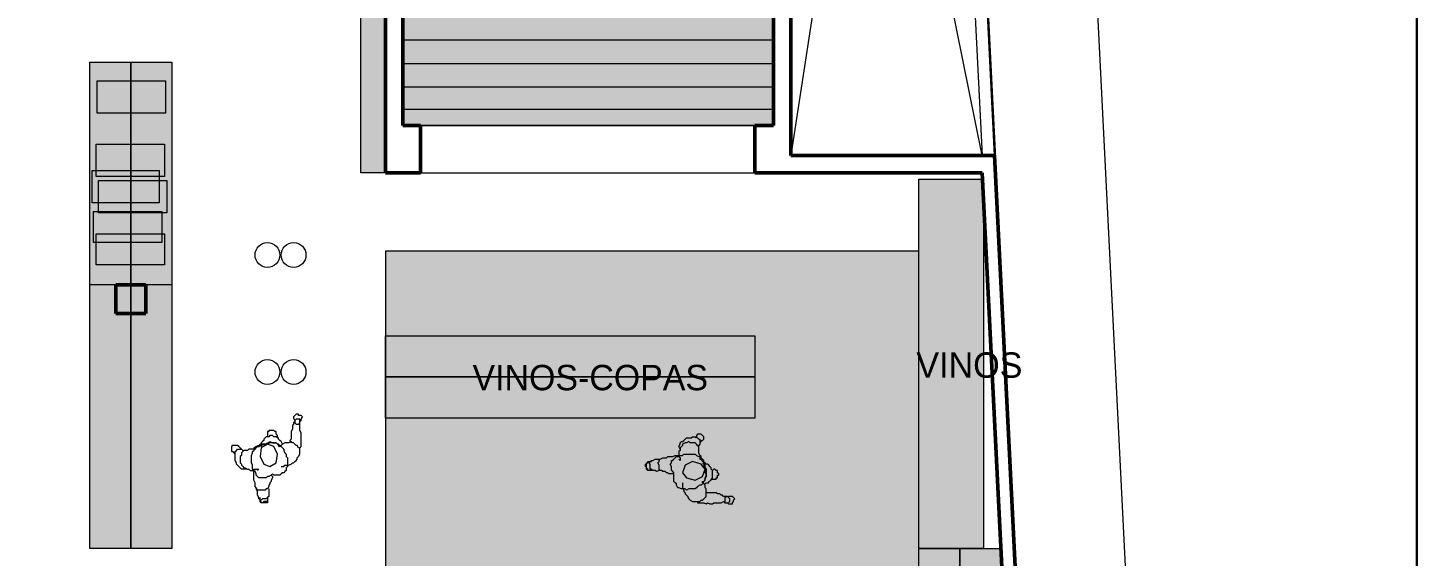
# Model space of a CAD drawing. Header units: millimetres. Extents: x 0.4 to 34.5, y 0.3 to 53.8.
# Drawn here: x 22.71 to 34.54, y 32.3 to 36.79 of the extents above; entities that cross this region are included whole.
import ezdxf

# ---------------------------------------------------------------- set-up
doc = ezdxf.new("R2010")
doc.units = ezdxf.units.MM
doc.header["$MEASUREMENT"] = 0
doc.layers.add('Layer 1', color=7, linetype='Continuous')

msp = doc.modelspace()

# ---------------------------------------------------------------- hatches: boundary and pattern name
at = {"layer": 'Layer 1', "true_color": 0xead4bf}
msp.add_hatch(color=254, dxfattribs=at).paths.add_polyline_path([(25.902, 41.896), (29.056, 41.896), (29.056, 35.958), (25.902, 35.958)])
at = {"layer": 'Layer 1', "true_color": 0xddba99}
for points in [[(25.542, 37.821), (25.754, 37.821), (25.754, 35.556), (25.542, 35.556)], [(23.235, 36.498), (23.933, 36.498), (23.933, 34.603), (23.235, 34.603)]]:
    msp.add_hatch(color=31, dxfattribs=at).paths.add_polyline_path(points)
at = {"layer": 'Layer 1', "true_color": 0xbbbbbb}
for points in [[(23.235, 36.498), (23.584, 36.498), (23.584, 32.36), (23.235, 32.36)], [(23.584, 36.498), (23.933, 36.498), (23.933, 32.36), (23.584, 32.36)]]:
    msp.add_hatch(color=9, dxfattribs=at).paths.add_polyline_path(points)
at = {"layer": 'Layer 1', "true_color": 0xddd299}
for points in [[(30.294, 35.503), (30.844, 35.503), (30.844, 32.36), (30.294, 32.36)], [(30.294, 32.36), (30.643, 32.36), (30.643, 28.804), (30.294, 28.804)], [(30.643, 32.36), (30.993, 32.36), (30.993, 28.804), (30.643, 28.804)]]:
    msp.add_hatch(color=41, dxfattribs=at).paths.add_polyline_path(points)
at = {"layer": 'Layer 1', "true_color": 0xf7eee5}
msp.add_hatch(color=7, dxfattribs=at).paths.add_polyline_path([(25.754, 21.776), (29.532, 21.776), (30.294, 21.776), (30.294, 34.889), (25.754, 34.889)])
at = {"layer": 'Layer 1', "true_color": 0xeee8cc}
for points in [[(25.754, 34.169), (28.897, 34.169), (28.897, 33.82), (25.754, 33.82)], [(25.754, 33.82), (28.897, 33.82), (28.897, 33.471), (25.754, 33.471)]]:
    msp.add_hatch(color=254, dxfattribs=at).paths.add_polyline_path(points)

# ---------------------------------------------------------------- linework, layer by layer
at = {"layer": 'Layer 1', "color": 7, "lineweight": 5, "true_color": 0xffffff}
for points in [[(30.94, 35.704), (30.051, 53.654), (1.75, 51.58), (1.75, 5.752), (7.253, 0.937), (32.686, 0.937), (32.326, 8.144)], [(30.538, 43.843), (30.94, 35.704)], [(30.538, 43.843), (32.686, 0.937)], [(30.432, 43.684), (29.204, 35.704)], [(30.432, 43.684), (30.834, 35.704)], [(30.834, 35.704), (29.246, 43.547)], [(25.542, 37.821), (25.754, 37.821), (25.754, 35.556), (25.542, 35.556), (25.542, 37.821)], [(23.235, 36.498), (23.933, 36.498), (23.933, 34.603), (23.235, 34.603), (23.235, 36.498)], [(23.298, 36.339), (23.88, 36.339), (23.88, 36.064), (23.298, 36.064), (23.298, 36.339)], [(26.05, 35.958), (28.897, 35.958)], [(23.288, 35.799), (23.87, 35.799), (23.87, 35.524), (23.288, 35.524), (23.288, 35.799)], [(32.538, 3.942), (30.94, 35.704)], [(23.256, 35.577), (23.827, 35.577), (23.827, 35.302), (23.256, 35.302), (23.256, 35.577)], [(26.05, 35.556), (28.897, 35.556)], [(23.309, 35.492), (23.891, 35.492), (23.891, 35.217), (23.309, 35.217), (23.309, 35.492)], [(23.266, 35.228), (23.849, 35.228), (23.849, 34.963), (23.266, 34.963), (23.266, 35.228)], [(23.288, 35.037), (23.87, 35.037), (23.87, 34.773), (23.288, 34.773), (23.288, 35.037)], [(24.981, 33.439), (24.981, 33.429), (24.992, 33.418), (25.013, 33.418), (25.023, 33.429), (25.023, 33.439), (25.034, 33.45), (25.034, 33.46), (25.045, 33.482), (25.034, 33.492), (25.013, 33.492), (25.013, 33.503), (24.992, 33.503), (24.981, 33.492), (24.97, 33.482), (24.97, 33.471), (24.981, 33.45)], [(24.833, 33.312), (24.833, 33.312), (24.833, 33.323), (24.822, 33.333), (24.822, 33.344), (24.822, 33.355), (24.812, 33.355), (24.801, 33.365), (24.791, 33.365), (24.78, 33.365), (24.769, 33.365), (24.759, 33.365), (24.759, 33.355), (24.748, 33.355), (24.748, 33.344), (24.748, 33.333), (24.748, 33.323), (24.748, 33.312)], [(25.023, 33.185), (25.023, 33.196), (25.023, 33.217), (25.034, 33.228), (25.034, 33.249), (25.034, 33.259), (25.034, 33.28), (25.034, 33.291), (25.034, 33.312), (25.034, 33.333), (25.034, 33.344), (25.023, 33.365), (25.023, 33.386), (25.023, 33.407), (25.023, 33.418), (25.023, 33.439), (25.023, 33.46), (25.013, 33.46), (24.992, 33.46), (24.981, 33.45), (24.981, 33.439), (24.97, 33.429), (24.97, 33.418), (24.96, 33.407), (24.96, 33.386), (24.96, 33.376), (24.949, 33.355), (24.949, 33.344), (24.949, 33.333), (24.949, 33.312), (24.949, 33.291), (24.939, 33.28), (24.949, 33.259)], [(24.865, 33.058), (24.886, 33.058), (24.896, 33.069), (24.918, 33.069), (24.928, 33.069), (24.949, 33.079), (24.96, 33.09), (24.97, 33.09), (24.981, 33.101), (24.992, 33.111), (25.002, 33.122), (25.002, 33.132), (25.013, 33.143), (25.023, 33.164), (25.023, 33.175), (25.023, 33.196), (25.023, 33.217), (25.013, 33.217), (25.002, 33.238), (24.992, 33.238), (24.981, 33.249), (24.97, 33.259), (24.96, 33.259), (24.949, 33.27), (24.928, 33.259), (24.907, 33.259), (24.896, 33.259), (24.875, 33.249), (24.865, 33.238), (24.854, 33.228), (24.843, 33.228), (24.854, 33.238), (24.843, 33.249), (24.833, 33.249), (24.822, 33.259), (24.801, 33.259), (24.791, 33.259), (24.769, 33.259), (24.748, 33.249), (24.738, 33.249), (24.716, 33.249), (24.695, 33.249), (24.685, 33.249), (24.674, 33.238), (24.653, 33.228), (24.632, 33.217), (24.632, 33.206), (24.611, 33.206), (24.589, 33.206), (24.579, 33.196), (24.558, 33.196), (24.547, 33.196), (24.537, 33.185), (24.526, 33.175), (24.526, 33.153), (24.515, 33.143), (24.515, 33.122), (24.515, 33.111), (24.515, 33.09), (24.526, 33.079), (24.526, 33.069), (24.537, 33.058), (24.547, 33.048), (24.558, 33.048), (24.579, 33.037), (24.589, 33.037), (24.6, 33.026), (24.621, 33.026), (24.632, 33.037), (24.653, 33.037), (24.674, 33.037), (24.664, 33.026)], [(24.854, 33.238), (24.865, 33.228), (24.875, 33.217), (24.886, 33.206), (24.886, 33.196), (24.896, 33.175), (24.907, 33.164), (24.907, 33.143), (24.918, 33.132), (24.918, 33.111), (24.918, 33.101), (24.918, 33.079), (24.918, 33.058), (24.907, 33.048), (24.907, 33.026), (24.896, 33.016), (24.886, 33.005), (24.875, 33.005), (24.865, 32.995), (24.854, 32.984), (24.833, 32.984), (24.812, 32.984), (24.801, 32.984), (24.791, 32.995), (24.78, 32.984), (24.759, 32.973), (24.748, 32.973), (24.738, 32.963), (24.716, 32.963), (24.706, 32.963), (24.685, 32.963), (24.674, 32.963), (24.664, 32.973), (24.653, 32.984), (24.653, 32.995), (24.642, 33.016), (24.632, 33.026), (24.621, 33.037), (24.621, 33.058), (24.621, 33.069), (24.611, 33.09), (24.611, 33.111), (24.611, 33.122), (24.611, 33.143), (24.611, 33.153), (24.621, 33.175), (24.621, 33.185), (24.632, 33.196), (24.642, 33.206), (24.653, 33.217), (24.664, 33.228), (24.674, 33.228), (24.685, 33.238), (24.695, 33.238), (24.716, 33.249), (24.727, 33.249), (24.748, 33.259), (24.759, 33.259), (24.769, 33.27), (24.791, 33.259), (24.801, 33.259), (24.822, 33.259), (24.833, 33.249), (24.843, 33.238), (24.854, 33.228)], [(24.685, 33.143), (24.716, 33.079), (24.769, 33.058), (24.822, 33.09), (24.833, 33.164), (24.801, 33.228), (24.748, 33.249), (24.695, 33.217), (24.685, 33.143)], [(24.865, 33.238), (24.875, 33.249), (24.865, 33.27), (24.854, 33.28), (24.843, 33.291), (24.843, 33.302), (24.833, 33.302), (24.822, 33.312), (24.801, 33.312), (24.791, 33.323), (24.769, 33.323), (24.759, 33.312), (24.738, 33.312), (24.727, 33.302), (24.716, 33.291), (24.716, 33.28), (24.706, 33.27), (24.695, 33.259), (24.695, 33.249), (24.695, 33.228)], [(28.262, 33.206), (28.251, 33.228), (28.262, 33.249), (28.262, 33.259), (28.273, 33.27), (28.283, 33.27), (28.294, 33.28), (28.304, 33.291), (28.315, 33.302), (28.336, 33.302), (28.357, 33.302), (28.368, 33.312), (28.389, 33.312), (28.41, 33.302), (28.421, 33.291), (28.431, 33.291), (28.431, 33.27), (28.431, 33.249), (28.421, 33.238), (28.41, 33.228)], [(28.283, 32.921), (28.283, 32.899), (28.283, 32.878), (28.294, 32.857), (28.294, 32.846), (28.304, 32.836), (28.304, 32.825), (28.315, 32.815), (28.326, 32.804), (28.326, 32.794), (28.336, 32.783), (28.347, 32.772), (28.368, 32.762), (28.378, 32.762), (28.4, 32.762), (28.421, 32.762), (28.431, 32.762), (28.442, 32.772), (28.453, 32.772), (28.463, 32.783), (28.474, 32.794), (28.484, 32.804), (28.484, 32.825), (28.484, 32.836), (28.484, 32.857), (28.484, 32.868), (28.474, 32.878), (28.474, 32.899), (28.463, 32.91), (28.453, 32.921), (28.453, 32.931), (28.463, 32.931), (28.474, 32.942), (28.474, 32.963), (28.484, 32.973), (28.484, 32.995), (28.474, 33.005), (28.474, 33.026), (28.474, 33.048), (28.474, 33.058), (28.474, 33.079), (28.463, 33.101), (28.463, 33.111), (28.453, 33.122), (28.442, 33.132), (28.442, 33.143), (28.431, 33.153), (28.421, 33.175), (28.421, 33.185), (28.421, 33.206), (28.421, 33.228), (28.41, 33.238), (28.4, 33.249), (28.389, 33.259), (28.378, 33.259), (28.357, 33.259), (28.347, 33.259), (28.336, 33.27), (28.315, 33.259), (28.304, 33.259), (28.283, 33.249), (28.283, 33.238), (28.273, 33.228), (28.262, 33.217), (28.262, 33.206), (28.262, 33.196), (28.251, 33.185), (28.251, 33.164), (28.251, 33.143), (28.262, 33.132), (28.262, 33.111), (28.251, 33.122)], [(28.431, 33.259), (28.442, 33.27), (28.442, 33.28), (28.453, 33.28), (28.463, 33.291), (28.463, 33.312), (28.453, 33.323), (28.442, 33.333), (28.431, 33.333), (28.41, 33.333), (28.4, 33.323), (28.4, 33.312), (28.389, 33.302)], [(24.526, 33.206), (24.515, 33.217), (24.505, 33.228), (24.494, 33.238), (24.484, 33.238), (24.462, 33.238), (24.452, 33.238), (24.441, 33.228), (24.441, 33.206), (24.441, 33.185), (24.452, 33.185), (24.462, 33.175), (24.473, 33.164)], [(24.568, 33.037), (24.547, 33.037), (24.537, 33.037), (24.526, 33.037), (24.515, 33.048), (24.505, 33.058), (24.494, 33.069), (24.484, 33.079), (24.484, 33.09), (24.473, 33.111), (24.473, 33.132), (24.473, 33.153), (24.473, 33.164), (24.473, 33.185), (24.484, 33.196), (24.494, 33.206), (24.515, 33.206), (24.526, 33.206), (24.537, 33.196), (24.547, 33.196)], [(28.209, 32.995), (28.199, 32.995), (28.188, 32.995), (28.167, 32.995), (28.156, 33.005), (28.146, 33.005), (28.135, 33.016), (28.114, 33.016), (28.103, 33.026), (28.093, 33.026), (28.082, 33.037), (28.082, 33.058), (28.082, 33.069), (28.071, 33.09), (28.082, 33.101), (28.082, 33.111), (28.093, 33.122), (28.114, 33.132), (28.124, 33.132), (28.146, 33.132), (28.156, 33.143), (28.177, 33.143), (28.199, 33.143), (28.22, 33.153), (28.241, 33.153), (28.251, 33.153), (28.241, 33.143)], [(28.463, 32.931), (28.453, 32.91), (28.442, 32.899), (28.431, 32.899), (28.41, 32.889), (28.4, 32.878), (28.389, 32.868), (28.368, 32.868), (28.357, 32.868), (28.336, 32.868), (28.315, 32.857), (28.304, 32.868), (28.283, 32.868), (28.273, 32.868), (28.251, 32.878), (28.241, 32.878), (28.23, 32.899), (28.23, 32.91), (28.22, 32.921), (28.209, 32.931), (28.209, 32.942), (28.209, 32.963), (28.209, 32.973), (28.209, 32.995), (28.209, 33.005), (28.199, 33.016), (28.188, 33.026), (28.188, 33.048), (28.188, 33.058), (28.177, 33.079), (28.188, 33.09), (28.188, 33.111), (28.199, 33.111), (28.209, 33.122), (28.22, 33.132), (28.23, 33.143), (28.251, 33.143), (28.262, 33.153), (28.283, 33.153), (28.294, 33.164), (28.315, 33.164), (28.326, 33.164), (28.347, 33.164), (28.368, 33.164), (28.378, 33.164), (28.389, 33.164), (28.4, 33.153), (28.421, 33.143), (28.431, 33.143), (28.431, 33.122), (28.442, 33.122), (28.453, 33.101), (28.463, 33.09), (28.463, 33.079), (28.463, 33.058), (28.474, 33.048), (28.484, 33.037), (28.484, 33.016), (28.484, 33.005), (28.484, 32.995), (28.484, 32.973), (28.474, 32.963), (28.474, 32.952), (28.463, 32.931), (28.453, 32.921)], [(28.029, 33.026), (28.019, 33.026), (28.008, 33.026), (27.997, 33.026), (27.987, 33.026), (27.976, 33.037), (27.976, 33.048), (27.976, 33.058), (27.966, 33.058), (27.966, 33.069), (27.966, 33.079), (27.976, 33.079), (27.976, 33.09), (27.987, 33.09), (27.987, 33.101), (27.997, 33.101), (28.008, 33.101), (28.019, 33.101)], [(27.997, 33.026), (27.997, 33.026), (27.987, 33.026), (27.987, 33.037), (27.976, 33.048), (27.976, 33.058), (27.976, 33.069), (27.976, 33.079), (27.976, 33.09), (27.987, 33.09), (27.997, 33.101), (28.008, 33.101), (28.019, 33.101)], [(28.093, 33.026), (28.082, 33.026), (28.061, 33.016), (28.05, 33.026), (28.029, 33.026), (28.019, 33.037), (28.008, 33.037), (28.008, 33.058), (28.008, 33.079), (27.997, 33.09), (28.008, 33.101), (28.019, 33.111), (28.029, 33.111), (28.05, 33.122), (28.071, 33.122), (28.082, 33.122)], [(28.368, 33.101), (28.304, 33.069), (28.283, 33.005), (28.315, 32.963), (28.389, 32.942), (28.453, 32.973), (28.474, 33.037), (28.442, 33.079), (28.368, 33.101)], [(28.463, 32.91), (28.474, 32.91), (28.484, 32.921), (28.505, 32.921), (28.505, 32.931), (28.527, 32.942), (28.527, 32.952), (28.537, 32.963), (28.537, 32.973), (28.537, 32.995), (28.537, 33.005), (28.537, 33.026), (28.527, 33.037), (28.527, 33.048), (28.516, 33.058), (28.505, 33.069), (28.495, 33.079), (28.484, 33.079), (28.474, 33.09), (28.453, 33.079)], [(28.527, 32.952), (28.537, 32.952), (28.548, 32.952), (28.558, 32.952), (28.569, 32.952), (28.569, 32.963), (28.58, 32.963), (28.58, 32.973), (28.58, 32.984), (28.59, 32.984), (28.59, 32.995), (28.58, 33.005), (28.58, 33.016), (28.58, 33.026), (28.569, 33.026), (28.558, 33.037), (28.548, 33.037), (28.537, 33.026)], [(24.759, 32.868), (24.759, 32.857), (24.759, 32.836), (24.759, 32.825), (24.759, 32.804), (24.748, 32.794), (24.738, 32.783), (24.727, 32.783), (24.706, 32.783), (24.695, 32.772), (24.674, 32.783), (24.674, 32.794), (24.664, 32.815), (24.664, 32.836), (24.664, 32.846), (24.653, 32.868)], [(24.748, 32.783), (24.748, 32.772), (24.748, 32.762), (24.738, 32.762), (24.727, 32.762), (24.716, 32.762), (24.706, 32.751), (24.695, 32.751), (24.695, 32.762), (24.685, 32.762), (24.685, 32.772), (24.685, 32.783), (24.674, 32.794)], [(24.748, 32.804), (24.748, 32.804), (24.748, 32.794), (24.748, 32.783), (24.748, 32.772), (24.748, 32.762), (24.748, 32.751), (24.738, 32.751), (24.727, 32.751), (24.716, 32.751), (24.706, 32.751), (24.695, 32.751), (24.685, 32.762), (24.685, 32.772), (24.685, 32.783), (24.685, 32.794)], [(28.41, 32.751), (28.421, 32.751), (28.442, 32.751), (28.453, 32.751), (28.463, 32.751), (28.484, 32.741), (28.495, 32.751), (28.516, 32.741), (28.537, 32.741), (28.548, 32.751), (28.569, 32.751), (28.59, 32.751), (28.611, 32.751), (28.632, 32.762), (28.643, 32.751), (28.664, 32.751), (28.685, 32.762), (28.685, 32.772), (28.685, 32.783), (28.675, 32.794), (28.664, 32.804), (28.654, 32.804), (28.632, 32.804), (28.622, 32.815), (28.611, 32.815), (28.601, 32.825), (28.58, 32.825), (28.569, 32.836), (28.548, 32.836), (28.537, 32.836), (28.516, 32.836), (28.505, 32.836), (28.484, 32.836)], [(28.664, 32.804), (28.643, 32.794), (28.643, 32.783), (28.643, 32.772), (28.643, 32.751), (28.664, 32.751), (28.675, 32.741), (28.685, 32.741), (28.707, 32.741), (28.707, 32.751), (28.717, 32.762), (28.717, 32.772), (28.728, 32.783), (28.717, 32.794), (28.707, 32.804), (28.685, 32.804), (28.675, 32.804)], [(30.993, 32.36), (30.993, 21.691)]]:
    msp.add_lwpolyline(points, dxfattribs=at)
at = {"layer": 'Layer 1', "lineweight": 0}
for points in [[(0.353, 53.58), (34.538, 53.58), (34.538, 0.344), (0.353, 0.344), (0.353, 53.58)], [(0.353, 53.58), (34.529, 53.58), (34.529, 0.353), (0.353, 0.353), (0.353, 53.58)], [(25.902, 41.896), (29.056, 41.896), (29.056, 35.958), (25.902, 35.958), (25.902, 41.896)], [(25.542, 37.821), (25.754, 37.821), (25.754, 35.556), (25.542, 35.556), (25.542, 37.821)], [(23.235, 36.498), (23.584, 36.498), (23.584, 32.36), (23.235, 32.36), (23.235, 36.498)], [(23.235, 36.498), (23.933, 36.498), (23.933, 34.603), (23.235, 34.603), (23.235, 36.498)], [(23.584, 36.498), (23.933, 36.498), (23.933, 32.36), (23.584, 32.36), (23.584, 36.498)], [(23.298, 36.339), (23.88, 36.339), (23.88, 36.064), (23.298, 36.064), (23.298, 36.339)], [(23.288, 35.799), (23.87, 35.799), (23.87, 35.524), (23.288, 35.524), (23.288, 35.799)], [(23.256, 35.577), (23.827, 35.577), (23.827, 35.302), (23.256, 35.302), (23.256, 35.577)], [(30.294, 35.503), (30.844, 35.503), (30.844, 32.36), (30.294, 32.36), (30.294, 35.503)], [(23.309, 35.492), (23.891, 35.492), (23.891, 35.217), (23.309, 35.217), (23.309, 35.492)], [(23.266, 35.228), (23.849, 35.228), (23.849, 34.963), (23.266, 34.963), (23.266, 35.228)], [(23.288, 35.037), (23.87, 35.037), (23.87, 34.773), (23.288, 34.773), (23.288, 35.037)], [(25.754, 21.776), (29.532, 21.776), (30.294, 21.776), (30.294, 34.889), (25.754, 34.889), (25.754, 21.776)], [(25.754, 34.169), (28.897, 34.169), (28.897, 33.82), (25.754, 33.82), (25.754, 34.169)], [(25.754, 33.82), (28.897, 33.82), (28.897, 33.471), (25.754, 33.471), (25.754, 33.82)], [(24.981, 33.439), (24.981, 33.429), (24.992, 33.418), (25.013, 33.418), (25.023, 33.429), (25.023, 33.439), (25.034, 33.45), (25.034, 33.46), (25.045, 33.482), (25.034, 33.492), (25.013, 33.492), (25.013, 33.503), (24.992, 33.503), (24.981, 33.492), (24.97, 33.482), (24.97, 33.471), (24.981, 33.45)], [(24.833, 33.312), (24.833, 33.312), (24.833, 33.323), (24.822, 33.333), (24.822, 33.344), (24.822, 33.355), (24.812, 33.355), (24.801, 33.365), (24.791, 33.365), (24.78, 33.365), (24.769, 33.365), (24.759, 33.365), (24.759, 33.355), (24.748, 33.355), (24.748, 33.344), (24.748, 33.333), (24.748, 33.323), (24.748, 33.312)], [(25.023, 33.185), (25.023, 33.196), (25.023, 33.217), (25.034, 33.228), (25.034, 33.249), (25.034, 33.259), (25.034, 33.28), (25.034, 33.291), (25.034, 33.312), (25.034, 33.333), (25.034, 33.344), (25.023, 33.365), (25.023, 33.386), (25.023, 33.407), (25.023, 33.418), (25.023, 33.439), (25.023, 33.46), (25.013, 33.46), (24.992, 33.46), (24.981, 33.45), (24.981, 33.439), (24.97, 33.429), (24.97, 33.418), (24.96, 33.407), (24.96, 33.386), (24.96, 33.376), (24.949, 33.355), (24.949, 33.344), (24.949, 33.333), (24.949, 33.312), (24.949, 33.291), (24.939, 33.28), (24.949, 33.259)], [(24.865, 33.058), (24.886, 33.058), (24.896, 33.069), (24.918, 33.069), (24.928, 33.069), (24.949, 33.079), (24.96, 33.09), (24.97, 33.09), (24.981, 33.101), (24.992, 33.111), (25.002, 33.122), (25.002, 33.132), (25.013, 33.143), (25.023, 33.164), (25.023, 33.175), (25.023, 33.196), (25.023, 33.217), (25.013, 33.217), (25.002, 33.238), (24.992, 33.238), (24.981, 33.249), (24.97, 33.259), (24.96, 33.259), (24.949, 33.27), (24.928, 33.259), (24.907, 33.259), (24.896, 33.259), (24.875, 33.249), (24.865, 33.238), (24.854, 33.228), (24.843, 33.228), (24.854, 33.238), (24.843, 33.249), (24.833, 33.249), (24.822, 33.259), (24.801, 33.259), (24.791, 33.259), (24.769, 33.259), (24.748, 33.249), (24.738, 33.249), (24.716, 33.249), (24.695, 33.249), (24.685, 33.249), (24.674, 33.238), (24.653, 33.228), (24.632, 33.217), (24.632, 33.206), (24.611, 33.206), (24.589, 33.206), (24.579, 33.196), (24.558, 33.196), (24.547, 33.196), (24.537, 33.185), (24.526, 33.175), (24.526, 33.153), (24.515, 33.143), (24.515, 33.122), (24.515, 33.111), (24.515, 33.09), (24.526, 33.079), (24.526, 33.069), (24.537, 33.058), (24.547, 33.048), (24.558, 33.048), (24.579, 33.037), (24.589, 33.037), (24.6, 33.026), (24.621, 33.026), (24.632, 33.037), (24.653, 33.037), (24.674, 33.037), (24.664, 33.026)], [(24.854, 33.238), (24.865, 33.228), (24.875, 33.217), (24.886, 33.206), (24.886, 33.196), (24.896, 33.175), (24.907, 33.164), (24.907, 33.143), (24.918, 33.132), (24.918, 33.111), (24.918, 33.101), (24.918, 33.079), (24.918, 33.058), (24.907, 33.048), (24.907, 33.026), (24.896, 33.016), (24.886, 33.005), (24.875, 33.005), (24.865, 32.995), (24.854, 32.984), (24.833, 32.984), (24.812, 32.984), (24.801, 32.984), (24.791, 32.995), (24.78, 32.984), (24.759, 32.973), (24.748, 32.973), (24.738, 32.963), (24.716, 32.963), (24.706, 32.963), (24.685, 32.963), (24.674, 32.963), (24.664, 32.973), (24.653, 32.984), (24.653, 32.995), (24.642, 33.016), (24.632, 33.026), (24.621, 33.037), (24.621, 33.058), (24.621, 33.069), (24.611, 33.09), (24.611, 33.111), (24.611, 33.122), (24.611, 33.143), (24.611, 33.153), (24.621, 33.175), (24.621, 33.185), (24.632, 33.196), (24.642, 33.206), (24.653, 33.217), (24.664, 33.228), (24.674, 33.228), (24.685, 33.238), (24.695, 33.238), (24.716, 33.249), (24.727, 33.249), (24.748, 33.259), (24.759, 33.259), (24.769, 33.27), (24.791, 33.259), (24.801, 33.259), (24.822, 33.259), (24.833, 33.249), (24.843, 33.238), (24.854, 33.228)], [(24.685, 33.143), (24.716, 33.079), (24.769, 33.058), (24.822, 33.09), (24.833, 33.164), (24.801, 33.228), (24.748, 33.249), (24.695, 33.217), (24.685, 33.143)], [(24.865, 33.238), (24.875, 33.249), (24.865, 33.27), (24.854, 33.28), (24.843, 33.291), (24.843, 33.302), (24.833, 33.302), (24.822, 33.312), (24.801, 33.312), (24.791, 33.323), (24.769, 33.323), (24.759, 33.312), (24.738, 33.312), (24.727, 33.302), (24.716, 33.291), (24.716, 33.28), (24.706, 33.27), (24.695, 33.259), (24.695, 33.249), (24.695, 33.228)], [(28.262, 33.206), (28.251, 33.228), (28.262, 33.249), (28.262, 33.259), (28.273, 33.27), (28.283, 33.27), (28.294, 33.28), (28.304, 33.291), (28.315, 33.302), (28.336, 33.302), (28.357, 33.302), (28.368, 33.312), (28.389, 33.312), (28.41, 33.302), (28.421, 33.291), (28.431, 33.291), (28.431, 33.27), (28.431, 33.249), (28.421, 33.238), (28.41, 33.228)], [(28.283, 32.921), (28.283, 32.899), (28.283, 32.878), (28.294, 32.857), (28.294, 32.846), (28.304, 32.836), (28.304, 32.825), (28.315, 32.815), (28.326, 32.804), (28.326, 32.794), (28.336, 32.783), (28.347, 32.772), (28.368, 32.762), (28.378, 32.762), (28.4, 32.762), (28.421, 32.762), (28.431, 32.762), (28.442, 32.772), (28.453, 32.772), (28.463, 32.783), (28.474, 32.794), (28.484, 32.804), (28.484, 32.825), (28.484, 32.836), (28.484, 32.857), (28.484, 32.868), (28.474, 32.878), (28.474, 32.899), (28.463, 32.91), (28.453, 32.921), (28.453, 32.931), (28.463, 32.931), (28.474, 32.942), (28.474, 32.963), (28.484, 32.973), (28.484, 32.995), (28.474, 33.005), (28.474, 33.026), (28.474, 33.048), (28.474, 33.058), (28.474, 33.079), (28.463, 33.101), (28.463, 33.111), (28.453, 33.122), (28.442, 33.132), (28.442, 33.143), (28.431, 33.153), (28.421, 33.175), (28.421, 33.185), (28.421, 33.206), (28.421, 33.228), (28.41, 33.238), (28.4, 33.249), (28.389, 33.259), (28.378, 33.259), (28.357, 33.259), (28.347, 33.259), (28.336, 33.27), (28.315, 33.259), (28.304, 33.259), (28.283, 33.249), (28.283, 33.238), (28.273, 33.228), (28.262, 33.217), (28.262, 33.206), (28.262, 33.196), (28.251, 33.185), (28.251, 33.164), (28.251, 33.143), (28.262, 33.132), (28.262, 33.111), (28.251, 33.122)], [(28.431, 33.259), (28.442, 33.27), (28.442, 33.28), (28.453, 33.28), (28.463, 33.291), (28.463, 33.312), (28.453, 33.323), (28.442, 33.333), (28.431, 33.333), (28.41, 33.333), (28.4, 33.323), (28.4, 33.312), (28.389, 33.302)], [(24.526, 33.206), (24.515, 33.217), (24.505, 33.228), (24.494, 33.238), (24.484, 33.238), (24.462, 33.238), (24.452, 33.238), (24.441, 33.228), (24.441, 33.206), (24.441, 33.185), (24.452, 33.185), (24.462, 33.175), (24.473, 33.164)], [(24.568, 33.037), (24.547, 33.037), (24.537, 33.037), (24.526, 33.037), (24.515, 33.048), (24.505, 33.058), (24.494, 33.069), (24.484, 33.079), (24.484, 33.09), (24.473, 33.111), (24.473, 33.132), (24.473, 33.153), (24.473, 33.164), (24.473, 33.185), (24.484, 33.196), (24.494, 33.206), (24.515, 33.206), (24.526, 33.206), (24.537, 33.196), (24.547, 33.196)], [(28.209, 32.995), (28.199, 32.995), (28.188, 32.995), (28.167, 32.995), (28.156, 33.005), (28.146, 33.005), (28.135, 33.016), (28.114, 33.016), (28.103, 33.026), (28.093, 33.026), (28.082, 33.037), (28.082, 33.058), (28.082, 33.069), (28.071, 33.09), (28.082, 33.101), (28.082, 33.111), (28.093, 33.122), (28.114, 33.132), (28.124, 33.132), (28.146, 33.132), (28.156, 33.143), (28.177, 33.143), (28.199, 33.143), (28.22, 33.153), (28.241, 33.153), (28.251, 33.153), (28.241, 33.143)], [(28.463, 32.931), (28.453, 32.91), (28.442, 32.899), (28.431, 32.899), (28.41, 32.889), (28.4, 32.878), (28.389, 32.868), (28.368, 32.868), (28.357, 32.868), (28.336, 32.868), (28.315, 32.857), (28.304, 32.868), (28.283, 32.868), (28.273, 32.868), (28.251, 32.878), (28.241, 32.878), (28.23, 32.899), (28.23, 32.91), (28.22, 32.921), (28.209, 32.931), (28.209, 32.942), (28.209, 32.963), (28.209, 32.973), (28.209, 32.995), (28.209, 33.005), (28.199, 33.016), (28.188, 33.026), (28.188, 33.048), (28.188, 33.058), (28.177, 33.079), (28.188, 33.09), (28.188, 33.111), (28.199, 33.111), (28.209, 33.122), (28.22, 33.132), (28.23, 33.143), (28.251, 33.143), (28.262, 33.153), (28.283, 33.153), (28.294, 33.164), (28.315, 33.164), (28.326, 33.164), (28.347, 33.164), (28.368, 33.164), (28.378, 33.164), (28.389, 33.164), (28.4, 33.153), (28.421, 33.143), (28.431, 33.143), (28.431, 33.122), (28.442, 33.122), (28.453, 33.101), (28.463, 33.09), (28.463, 33.079), (28.463, 33.058), (28.474, 33.048), (28.484, 33.037), (28.484, 33.016), (28.484, 33.005), (28.484, 32.995), (28.484, 32.973), (28.474, 32.963), (28.474, 32.952), (28.463, 32.931), (28.453, 32.921)], [(28.029, 33.026), (28.019, 33.026), (28.008, 33.026), (27.997, 33.026), (27.987, 33.026), (27.976, 33.037), (27.976, 33.048), (27.976, 33.058), (27.966, 33.058), (27.966, 33.069), (27.966, 33.079), (27.976, 33.079), (27.976, 33.09), (27.987, 33.09), (27.987, 33.101), (27.997, 33.101), (28.008, 33.101), (28.019, 33.101)], [(27.997, 33.026), (27.997, 33.026), (27.987, 33.026), (27.987, 33.037), (27.976, 33.048), (27.976, 33.058), (27.976, 33.069), (27.976, 33.079), (27.976, 33.09), (27.987, 33.09), (27.997, 33.101), (28.008, 33.101), (28.019, 33.101)], [(28.093, 33.026), (28.082, 33.026), (28.061, 33.016), (28.05, 33.026), (28.029, 33.026), (28.019, 33.037), (28.008, 33.037), (28.008, 33.058), (28.008, 33.079), (27.997, 33.09), (28.008, 33.101), (28.019, 33.111), (28.029, 33.111), (28.05, 33.122), (28.071, 33.122), (28.082, 33.122)], [(28.368, 33.101), (28.304, 33.069), (28.283, 33.005), (28.315, 32.963), (28.389, 32.942), (28.453, 32.973), (28.474, 33.037), (28.442, 33.079), (28.368, 33.101)], [(28.463, 32.91), (28.474, 32.91), (28.484, 32.921), (28.505, 32.921), (28.505, 32.931), (28.527, 32.942), (28.527, 32.952), (28.537, 32.963), (28.537, 32.973), (28.537, 32.995), (28.537, 33.005), (28.537, 33.026), (28.527, 33.037), (28.527, 33.048), (28.516, 33.058), (28.505, 33.069), (28.495, 33.079), (28.484, 33.079), (28.474, 33.09), (28.453, 33.079)], [(28.527, 32.952), (28.537, 32.952), (28.548, 32.952), (28.558, 32.952), (28.569, 32.952), (28.569, 32.963), (28.58, 32.963), (28.58, 32.973), (28.58, 32.984), (28.59, 32.984), (28.59, 32.995), (28.58, 33.005), (28.58, 33.016), (28.58, 33.026), (28.569, 33.026), (28.558, 33.037), (28.548, 33.037), (28.537, 33.026)], [(24.759, 32.868), (24.759, 32.857), (24.759, 32.836), (24.759, 32.825), (24.759, 32.804), (24.748, 32.794), (24.738, 32.783), (24.727, 32.783), (24.706, 32.783), (24.695, 32.772), (24.674, 32.783), (24.674, 32.794), (24.664, 32.815), (24.664, 32.836), (24.664, 32.846), (24.653, 32.868)], [(24.748, 32.783), (24.748, 32.772), (24.748, 32.762), (24.738, 32.762), (24.727, 32.762), (24.716, 32.762), (24.706, 32.751), (24.695, 32.751), (24.695, 32.762), (24.685, 32.762), (24.685, 32.772), (24.685, 32.783), (24.674, 32.794)], [(24.748, 32.804), (24.748, 32.804), (24.748, 32.794), (24.748, 32.783), (24.748, 32.772), (24.748, 32.762), (24.748, 32.751), (24.738, 32.751), (24.727, 32.751), (24.716, 32.751), (24.706, 32.751), (24.695, 32.751), (24.685, 32.762), (24.685, 32.772), (24.685, 32.783), (24.685, 32.794)], [(28.41, 32.751), (28.421, 32.751), (28.442, 32.751), (28.453, 32.751), (28.463, 32.751), (28.484, 32.741), (28.495, 32.751), (28.516, 32.741), (28.537, 32.741), (28.548, 32.751), (28.569, 32.751), (28.59, 32.751), (28.611, 32.751), (28.632, 32.762), (28.643, 32.751), (28.664, 32.751), (28.685, 32.762), (28.685, 32.772), (28.685, 32.783), (28.675, 32.794), (28.664, 32.804), (28.654, 32.804), (28.632, 32.804), (28.622, 32.815), (28.611, 32.815), (28.601, 32.825), (28.58, 32.825), (28.569, 32.836), (28.548, 32.836), (28.537, 32.836), (28.516, 32.836), (28.505, 32.836), (28.484, 32.836)], [(28.664, 32.804), (28.643, 32.794), (28.643, 32.783), (28.643, 32.772), (28.643, 32.751), (28.664, 32.751), (28.675, 32.741), (28.685, 32.741), (28.707, 32.741), (28.707, 32.751), (28.717, 32.762), (28.717, 32.772), (28.728, 32.783), (28.717, 32.794), (28.707, 32.804), (28.685, 32.804), (28.675, 32.804)], [(30.294, 32.36), (30.643, 32.36), (30.643, 28.804), (30.294, 28.804), (30.294, 32.36)], [(30.643, 32.36), (30.993, 32.36), (30.993, 28.804), (30.643, 28.804), (30.643, 32.36)]]:
    msp.add_lwpolyline(points, dxfattribs=at)
at = {"layer": 'Layer 1', "color": 1, "lineweight": 5, "true_color": 0xff0000}
msp.add_lwpolyline([(33.469, 3.995), (31.469, 43.885)], dxfattribs=at)
at = {"layer": 'Layer 1', "color": 7, "lineweight": 50, "true_color": 0xffffff}
for points in [[(29.204, 43.695), (29.204, 35.704)], [(25.902, 35.958), (25.902, 41.896)], [(29.056, 41.896), (29.056, 35.958)], [(25.754, 35.556), (25.754, 41.239)], [(25.754, 35.556), (25.754, 37.133)], [(26.05, 35.958), (25.902, 35.958)], [(26.05, 35.556), (26.05, 35.958)], [(29.056, 35.958), (28.897, 35.958)], [(28.897, 35.556), (28.897, 35.958)], [(29.204, 35.704), (30.94, 35.704)], [(30.94, 35.704), (32.538, 3.942)], [(25.754, 35.556), (26.05, 35.556)], [(28.897, 35.556), (29.204, 35.556)], [(29.204, 35.556), (30.834, 35.556)], [(30.834, 35.556), (31.935, 13.51)], [(23.711, 34.603), (23.457, 34.603)], [(23.457, 34.603), (23.457, 34.36)], [(23.711, 34.36), (23.711, 34.603)], [(23.457, 34.36), (23.711, 34.36)]]:
    msp.add_lwpolyline(points, dxfattribs=at)
at = {"layer": 'Layer 1', "color": 254, "lineweight": 5, "true_color": 0xead4bf}
msp.add_lwpolyline([(25.902, 41.896), (29.056, 41.896), (29.056, 35.958), (25.902, 35.958), (25.902, 41.896)], dxfattribs=at)
at = {"layer": 'Layer 1', "color": 18, "lineweight": 5, "true_color": 0x000000}
for points in [[(25.902, 36.688), (29.056, 36.688)], [(25.902, 36.487), (29.056, 36.487)], [(25.902, 36.286), (29.056, 36.286)], [(25.902, 36.096), (29.056, 36.096)]]:
    msp.add_lwpolyline(points, dxfattribs=at)
at = {"layer": 'Layer 1', "color": 96, "lineweight": 5, "true_color": 0x008000}
for points in [[(23.235, 36.498), (23.584, 36.498), (23.584, 32.36), (23.235, 32.36), (23.235, 36.498)], [(23.584, 36.498), (23.933, 36.498), (23.933, 32.36), (23.584, 32.36), (23.584, 36.498)], [(30.294, 35.503), (30.844, 35.503), (30.844, 32.36), (30.294, 32.36), (30.294, 35.503)], [(25.754, 34.169), (28.897, 34.169), (28.897, 33.82), (25.754, 33.82), (25.754, 34.169)], [(25.754, 33.82), (28.897, 33.82), (28.897, 33.471), (25.754, 33.471), (25.754, 33.82)], [(30.294, 32.36), (30.643, 32.36), (30.643, 28.804), (30.294, 28.804), (30.294, 32.36)], [(30.643, 32.36), (30.993, 32.36), (30.993, 28.804), (30.643, 28.804), (30.643, 32.36)]]:
    msp.add_lwpolyline(points, dxfattribs=at)
at = {"layer": 'Layer 1', "color": 7, "lineweight": 5, "true_color": 0xf7eee5}
msp.add_lwpolyline([(25.754, 21.776), (29.532, 21.776), (30.294, 21.776), (30.294, 34.889), (25.754, 34.889), (25.754, 21.776)], dxfattribs=at)
at = {"layer": 'Layer 1', "color": 252, "lineweight": 5, "true_color": 0x888888}
for points in [[(24.854, 34.857), (24.854, 34.916), (24.806, 34.963), (24.748, 34.963), (24.69, 34.963), (24.642, 34.916), (24.642, 34.857), (24.642, 34.799), (24.69, 34.752), (24.748, 34.752), (24.806, 34.752), (24.854, 34.799), (24.854, 34.857)], [(25.076, 34.857), (25.076, 34.916), (25.029, 34.963), (24.97, 34.963), (24.912, 34.963), (24.865, 34.916), (24.865, 34.857), (24.865, 34.799), (24.912, 34.752), (24.97, 34.752), (25.029, 34.752), (25.076, 34.799), (25.076, 34.857)], [(24.854, 33.863), (24.854, 33.921), (24.806, 33.968), (24.748, 33.968), (24.69, 33.968), (24.642, 33.921), (24.642, 33.863), (24.642, 33.804), (24.69, 33.757), (24.748, 33.757), (24.806, 33.757), (24.854, 33.804), (24.854, 33.863)], [(25.076, 33.863), (25.076, 33.921), (25.029, 33.968), (24.97, 33.968), (24.912, 33.968), (24.865, 33.921), (24.865, 33.863), (24.865, 33.804), (24.912, 33.757), (24.97, 33.757), (25.029, 33.757), (25.076, 33.804), (25.076, 33.863)]]:
    msp.add_open_spline(points, degree=3, knots=[0, 0, 0, 0, 1, 1, 1, 2, 2, 2, 3, 3, 3, 4, 4, 4, 4], dxfattribs=at)
at = {"layer": 'Layer 1', "lineweight": 0}
msp.add_open_spline([(24.78, 32.984), (24.78, 32.984), (24.791, 32.973), (24.791, 32.973), (24.791, 32.973), (24.791, 32.963), (24.791, 32.963), (24.791, 32.963), (24.78, 32.942), (24.78, 32.942), (24.78, 32.942), (24.78, 32.931), (24.78, 32.931), (24.78, 32.931), (24.769, 32.921), (24.769, 32.921), (24.769, 32.921), (24.769, 32.91), (24.769, 32.91), (24.769, 32.91), (24.759, 32.899), (24.759, 32.899), (24.759, 32.899), (24.759, 32.889), (24.759, 32.889), (24.759, 32.889), (24.748, 32.868), (24.748, 32.868), (24.748, 32.868), (24.738, 32.868), (24.738, 32.868), (24.738, 32.868), (24.727, 32.857), (24.727, 32.857), (24.727, 32.857), (24.706, 32.857), (24.706, 32.857), (24.706, 32.857), (24.695, 32.857), (24.695, 32.857), (24.695, 32.857), (24.674, 32.857), (24.674, 32.857), (24.674, 32.857), (24.664, 32.857), (24.664, 32.857), (24.664, 32.857), (24.653, 32.878), (24.653, 32.878), (24.653, 32.878), (24.642, 32.889), (24.642, 32.889), (24.642, 32.889), (24.642, 32.91), (24.642, 32.91), (24.642, 32.91), (24.642, 32.921), (24.642, 32.921), (24.642, 32.921), (24.632, 32.942), (24.632, 32.942), (24.632, 32.942), (24.632, 32.952), (24.632, 32.952), (24.632, 32.952), (24.632, 32.973), (24.632, 32.973), (24.632, 32.973), (24.632, 32.995), (24.632, 32.995), (24.632, 32.995), (24.632, 33.016), (24.632, 33.016), (24.632, 33.016), (24.621, 33.037), (24.621, 33.037), (24.621, 33.037), (24.632, 33.016), (24.632, 33.016)], degree=3, knots=[0, 0, 0, 0, 1, 1, 1, 2, 2, 2, 3, 3, 3, 4, 4, 4, 5, 5, 5, 6, 6, 6, 7, 7, 7, 8, 8, 8, 9, 9, 9, 10, 10, 10, 11, 11, 11, 12, 12, 12, 13, 13, 13, 14, 14, 14, 15, 15, 15, 16, 16, 16, 17, 17, 17, 18, 18, 18, 19, 19, 19, 20, 20, 20, 21, 21, 21, 22, 22, 22, 23, 23, 23, 24, 24, 24, 25, 25, 25, 26, 26, 26, 26], dxfattribs=at)
at = {"layer": 'Layer 1', "color": 7, "lineweight": 5, "true_color": 0xffffff}
msp.add_open_spline([(24.78, 32.984), (24.78, 32.984), (24.791, 32.973), (24.791, 32.973), (24.791, 32.973), (24.791, 32.963), (24.791, 32.963), (24.791, 32.963), (24.78, 32.942), (24.78, 32.942), (24.78, 32.942), (24.78, 32.931), (24.78, 32.931), (24.78, 32.931), (24.769, 32.921), (24.769, 32.921), (24.769, 32.921), (24.769, 32.91), (24.769, 32.91), (24.769, 32.91), (24.759, 32.899), (24.759, 32.899), (24.759, 32.899), (24.759, 32.889), (24.759, 32.889), (24.759, 32.889), (24.748, 32.868), (24.748, 32.868), (24.748, 32.868), (24.738, 32.868), (24.738, 32.868), (24.738, 32.868), (24.727, 32.857), (24.727, 32.857), (24.727, 32.857), (24.706, 32.857), (24.706, 32.857), (24.706, 32.857), (24.695, 32.857), (24.695, 32.857), (24.695, 32.857), (24.674, 32.857), (24.674, 32.857), (24.674, 32.857), (24.664, 32.857), (24.664, 32.857), (24.664, 32.857), (24.653, 32.878), (24.653, 32.878), (24.653, 32.878), (24.642, 32.889), (24.642, 32.889), (24.642, 32.889), (24.642, 32.91), (24.642, 32.91), (24.642, 32.91), (24.642, 32.921), (24.642, 32.921), (24.642, 32.921), (24.632, 32.942), (24.632, 32.942), (24.632, 32.942), (24.632, 32.952), (24.632, 32.952), (24.632, 32.952), (24.632, 32.973), (24.632, 32.973), (24.632, 32.973), (24.632, 32.995), (24.632, 32.995), (24.632, 32.995), (24.632, 33.016), (24.632, 33.016), (24.632, 33.016), (24.621, 33.037), (24.621, 33.037), (24.621, 33.037), (24.632, 33.016), (24.632, 33.016)], degree=3, knots=[0, 0, 0, 0, 1, 1, 1, 2, 2, 2, 3, 3, 3, 4, 4, 4, 5, 5, 5, 6, 6, 6, 7, 7, 7, 8, 8, 8, 9, 9, 9, 10, 10, 10, 11, 11, 11, 12, 12, 12, 13, 13, 13, 14, 14, 14, 15, 15, 15, 16, 16, 16, 17, 17, 17, 18, 18, 18, 19, 19, 19, 20, 20, 20, 21, 21, 21, 22, 22, 22, 23, 23, 23, 24, 24, 24, 25, 25, 25, 26, 26, 26, 26], dxfattribs=at)

# ---------------------------------------------------------------- texts
at = {"layer": 'Layer 1', "color": 7, "true_color": 0xffffff, "char_height": 0.21591, "attachment_point": 7}
for s, insert in [('\\fAgency FB|b0|i0|c0|p34;\\W1.00582;VINOS', (30.273, 33.81)), ('\\fAgency FB|b0|i0|c0|p34;\\W1;VINOS-COPAS', (26.494, 33.704))]:
    msp.add_mtext(s, dxfattribs=dict(at, insert=insert))

doc.saveas('drawing.dxf')
